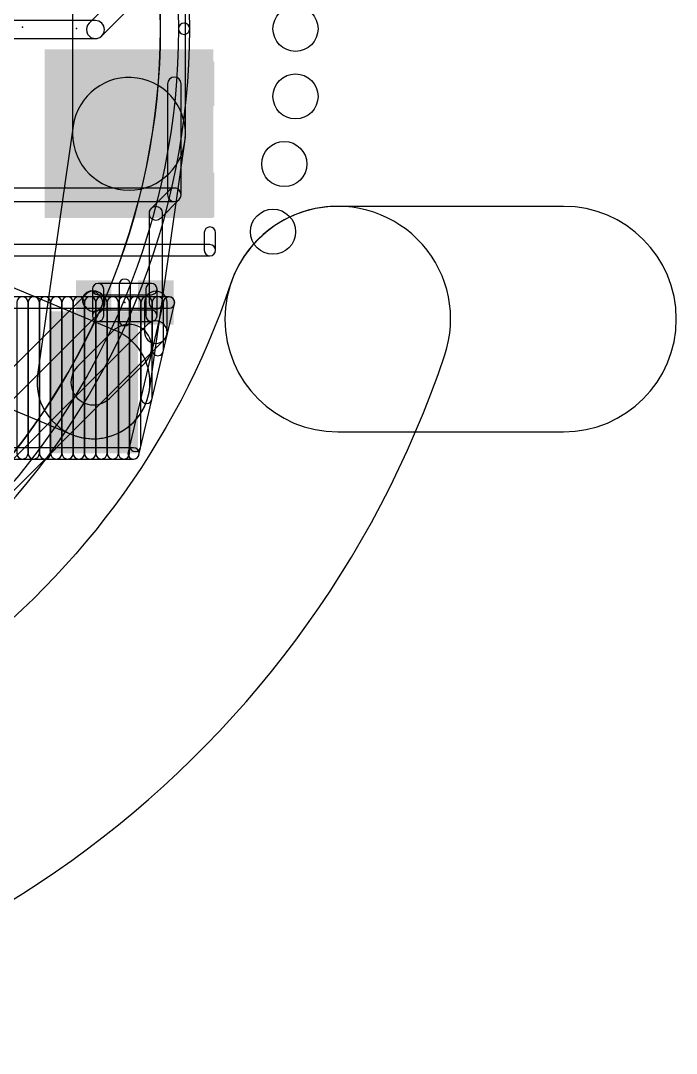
# Model space of a CAD drawing. Extents: x 0 to 2.5, y 0 to 3.1.
# Drawn here: x 0.8756 to 1.1661, y 1.1 to 1.5579 of the extents above; entities that cross this region are included whole.
import ezdxf

# ---------------------------------------------------------------- set-up
doc = ezdxf.new("R2010")
doc.units = 0
for name, color, linetype in [('1', 22, 'CONTINUOUS'), ('16', 175, 'CONTINUOUS'), ('19', 53, 'CONTINUOUS'), ('20', 7, 'CONTINUOUS'), ('22', 253, 'CONTINUOUS'), ('23', 7, 'CONTINUOUS'), ('24', 7, 'CONTINUOUS'), ('31', 253, 'CONTINUOUS'), ('32', 253, 'CONTINUOUS'), ('46', 140, 'CONTINUOUS')]:
    doc.layers.add(name, color=color, linetype=linetype)

# ---------------------------------------------------------------- blocks, each defined once
blk = doc.blocks.new('RECT')
blk.add_solid([(-0.5, -0.5), (0.5, -0.5), (-0.5, 0.5), (0.5, 0.5)])

msp = doc.modelspace()

# ---------------------------------------------------------------- linework, layer by layer
at = {"layer": '1'}
for points in [[(0.945531, 1.554331, 1), (0.950531, 1.554331, 0.414214), (0.633071, 1.871791, 1), (0.633071, 1.866791, -0.414214)], [(0.94863, 1.507756), (0.94863, 1.602244, 1), (0.89863, 1.602244), (0.89863, 1.507756, 1)], [(0.633071, 1.24187, 1), (0.633071, 1.23687, 0.414214), (0.950531, 1.554331, 1), (0.945531, 1.554331, -0.414214)], [(0.898881, 1.511291), (0.883133, 1.401055, 1), (0.932631, 1.393984), (0.948379, 1.50422, 1)], [(0.813583, 1.409892), (0.898228, 1.374459, 1), (0.917535, 1.420581), (0.83289, 1.456014, 1)], [(0.941346, 1.435453), (0.87048, 1.435453, 1), (0.87048, 1.430453), (0.941346, 1.430453, 1)], [(0.878886, 1.366024), (0.878886, 1.432953, 1), (0.873886, 1.432953), (0.873886, 1.366024, 1)], [(0.883886, 1.366024), (0.883886, 1.432953, 1), (0.878886, 1.432953), (0.878886, 1.366024, 1)], [(0.888886, 1.366024), (0.888886, 1.432953, 1), (0.883886, 1.432953), (0.883886, 1.366024, 1)], [(0.893886, 1.366024), (0.893886, 1.432953, 1), (0.888886, 1.432953), (0.888886, 1.366024, 1)], [(0.898886, 1.366024), (0.898886, 1.432953, 1), (0.893886, 1.432953), (0.893886, 1.366024, 1)], [(0.903886, 1.366024), (0.903886, 1.432953, 1), (0.898886, 1.432953), (0.898886, 1.366024, 1)], [(0.908886, 1.366024), (0.908886, 1.432953, 1), (0.903886, 1.432953), (0.903886, 1.366024, 1)], [(0.913886, 1.366024), (0.913886, 1.432953, 1), (0.908886, 1.432953), (0.908886, 1.366024, 1)], [(0.918886, 1.366024), (0.918886, 1.432953, 1), (0.913886, 1.432953), (0.913886, 1.366024, 1)], [(0.923886, 1.366024), (0.923886, 1.432953, 1), (0.918886, 1.432953), (0.918886, 1.366024, 1)], [(0.928032, 1.365451), (0.94378, 1.43238, 1), (0.938913, 1.433525), (0.923165, 1.366596, 1)], [(0.928886, 1.36937), (0.928886, 1.432953, 1), (0.923886, 1.432953), (0.923886, 1.36937, 1)], [(0.933886, 1.39062), (0.933886, 1.432953, 1), (0.928886, 1.432953), (0.928886, 1.39062, 1)], [(0.938886, 1.41187), (0.938886, 1.432953, 1), (0.933886, 1.432953), (0.933886, 1.41187, 1)], [(0.916559, 1.420339), (0.900811, 1.404591, 1), (0.914953, 1.390449), (0.930701, 1.406197, 1)], [(0.87048, 1.363524), (0.925598, 1.363524, 1), (0.925598, 1.368524), (0.87048, 1.368524, 1)]]:
    msp.add_lwpolyline(points, format="xyb", close=True, dxfattribs=at)
at = {"layer": '16'}
for points in [[(0.945531, 1.554331, 1), (0.950531, 1.554331, 0.414214), (0.633071, 1.871791, 1), (0.633071, 1.866791, -0.414214)], [(0.93105, 1.581966), (0.905912, 1.556828, 1), (0.911569, 1.551172), (0.936706, 1.576309, 1)], [(0.90874, 1.558), (0.83674, 1.558, 1), (0.83674, 1.55), (0.90874, 1.55, 1)], [(0.633071, 1.24187, 1), (0.633071, 1.23687, 0.414214), (0.950531, 1.554331, 1), (0.945531, 1.554331, -0.414214)], [(0.940717, 1.529925), (0.940717, 1.480713, 1), (0.946717, 1.480713), (0.946717, 1.529925, 1)], [(0.857102, 1.477713), (0.943717, 1.477713, 1), (0.943717, 1.483713), (0.857102, 1.483713, 1)], [(0.937641, 1.470394), (0.945838, 1.478591, 1), (0.941595, 1.482834), (0.933398, 1.474637, 1)], [(0.93852, 1.433), (0.93852, 1.472516, 1), (0.93252, 1.472516), (0.93252, 1.433, 1)], [(0.808496, 1.326464), (0.911496, 1.429464, 1), (0.904425, 1.436536), (0.801425, 1.333536, 1)], [(0.904132, 1.431172), (0.905132, 1.430172, 1), (0.910789, 1.435828), (0.909789, 1.436828, 1)], [(0.93052, 1.433), (0.93052, 1.41978, 1), (0.94052, 1.41978), (0.94052, 1.433, 1)], [(0.931984, 1.423315), (0.836236, 1.327567, 1), (0.843307, 1.320496), (0.939055, 1.416244, 1)]]:
    msp.add_lwpolyline(points, format="xyb", close=True, dxfattribs=at)
at = {"layer": '19'}
for radius in [0.304381, 0.304281]:
    msp.add_circle((0.633071, 1.554331), radius, dxfattribs=at)
at = {"layer": '20'}
for centre in [(0.997402, 1.554331), (0.997402, 1.524331), (0.992402, 1.494331), (0.987402, 1.464331)]:
    msp.add_circle(centre, 0.01, dxfattribs=at)
at = {"layer": '22'}
for points in [[(0.956965, 1.46398), (0.956965, 1.456106, 1), (0.961965, 1.456106), (0.961965, 1.46398, 1)], [(0.959465, 1.458606), (0.841354, 1.458606, 1), (0.841354, 1.453606), (0.959465, 1.453606, 1)], [(0.92424, 1.425126), (0.92424, 1.440874, 1), (0.91924, 1.440874), (0.91924, 1.425126, 1)]]:
    msp.add_lwpolyline(points, format="xyb", close=True, dxfattribs=at)
at = {"layer": '23'}
msp.add_point((0.876386, 1.555), dxfattribs=at)
at = {"layer": '24'}
for points in [[(0.933551, 1.441406), (0.909929, 1.441406, 1), (0.909929, 1.436406), (0.933551, 1.436406, 1)], [(0.907429, 1.438906), (0.907429, 1.427094, 1), (0.912429, 1.427094), (0.912429, 1.438906, 1)], [(0.936051, 1.427094), (0.936051, 1.438906, 1), (0.931051, 1.438906), (0.931051, 1.427094, 1)], [(0.909929, 1.424594), (0.933551, 1.424594, 1), (0.933551, 1.429594), (0.909929, 1.429594, 1)]]:
    msp.add_lwpolyline(points, format="xyb", close=True, dxfattribs=at)
for p in [(0.900409, 1.554531), (0.92174, 1.433)]:
    msp.add_point(p, dxfattribs=at)
at = {"layer": '46'}
for points in [[(0.633057, 1.2, 1), (0.633084, 1.1, 0.32219), (1.063544, 1.409683, 1), (0.96874, 1.441498, -0.32219)], [(1.016142, 1.375591), (1.116142, 1.375591, 1), (1.116142, 1.475591), (1.016142, 1.475591, 1)]]:
    msp.add_lwpolyline(points, format="xyb", close=True, dxfattribs=at)

# ---------------------------------------------------------------- block references
at = {"layer": '1', "rotation": 90}
for p, xscale, yscale in [((0.92363, 1.507756), 0.074803, 0.074803), ((0.907882, 1.39752), 0.062992, 0.03937)]:
    msp.add_blockref('RECT', p, dxfattribs=dict(at, xscale=xscale, yscale=yscale))
at = {"layer": '16', "xscale": 0.035433, "yscale": 0.019685, "rotation": 180}
for p in [(0.943717, 1.529925), (0.943717, 1.480713)]:
    msp.add_blockref('RECT', p, dxfattribs=at)
at = {"layer": '16', "xscale": 0.015748, "yscale": 0.019685}
for p in [(0.907961, 1.433), (0.93552, 1.433)]:
    msp.add_blockref('RECT', p, dxfattribs=at)
at = {"layer": '31', "rotation": 90}
for p, xscale, yscale in [((0.92363, 1.507756), 0.072803, 0.072803), ((0.907882, 1.39752), 0.060992, 0.03737)]:
    msp.add_blockref('RECT', p, dxfattribs=dict(at, xscale=xscale, yscale=yscale))
at = {"layer": '32', "xscale": 0.033433, "yscale": 0.017685, "rotation": 180}
for p in [(0.943717, 1.529925), (0.943717, 1.480713)]:
    msp.add_blockref('RECT', p, dxfattribs=at)
at = {"layer": '32', "xscale": 0.013748, "yscale": 0.017685}
for p in [(0.907961, 1.433), (0.93552, 1.433)]:
    msp.add_blockref('RECT', p, dxfattribs=at)

doc.saveas('drawing.dxf')
